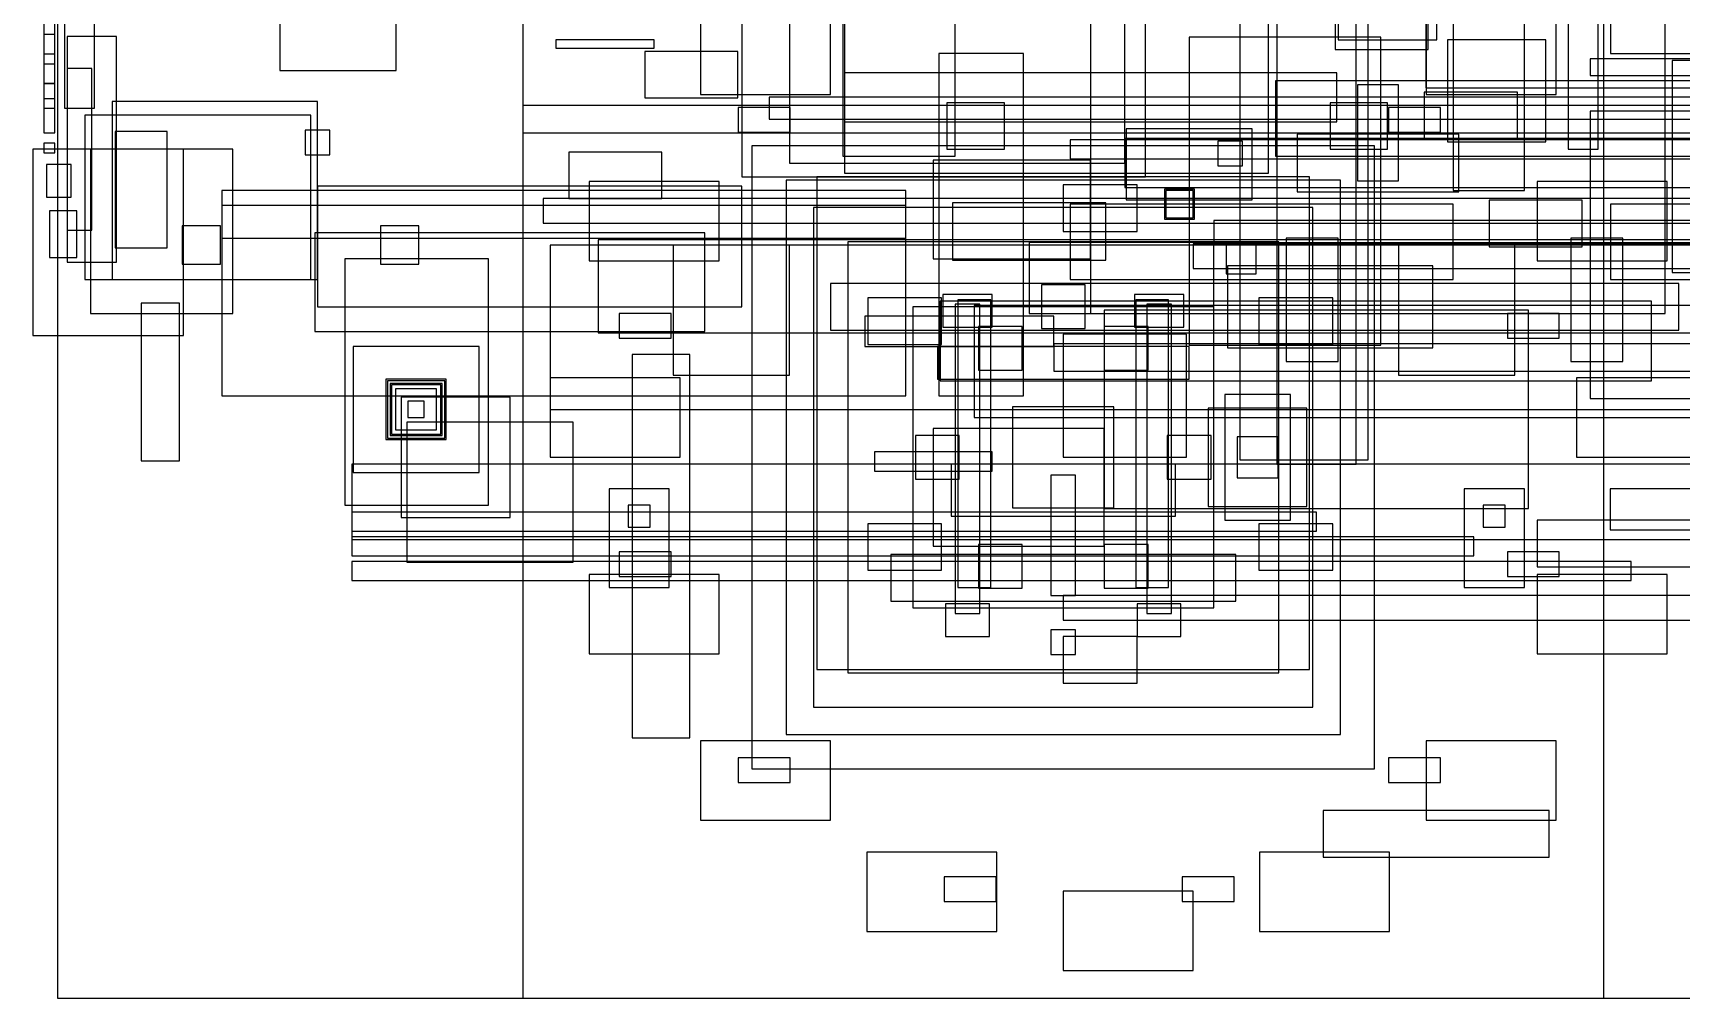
# Model space of a CAD drawing. Header units: millimetres. Extents: x -18 to 5970, y -985 to 4490.
# Drawn here: x -18 to 1186, y 2500 to 3205 of the extents above; entities that cross this region are included whole.
import ezdxf

# ---------------------------------------------------------------- set-up
doc = ezdxf.new("R2010")
doc.units = ezdxf.units.MM

msp = doc.modelspace()

# ---------------------------------------------------------------- linework, layer by layer
at = {"layer": 'AS_FITTED_ROUTES'}
for p, q in [((1104, 3400), (1104, 3120)), ((1126, 3120), (1126, 3400)), ((1440, 3158), (520, 3158)), ((520, 3158), (520, 3142)), ((2940, 3152), (340, 3152)), ((340, 3152), (340, 3132)), ((692, 3154), (650, 3154)), ((650, 3154), (650, 3120)), ((692, 3120), (692, 3154)), ((972, 3154), (930, 3154)), ((930, 3154), (930, 3120)), ((972, 3120), (972, 3154)), ((340, 3132), (2940, 3132)), ((520, 3142), (1440, 3142)), ((650, 3120), (692, 3120)), ((2980, 3127), (740, 3127)), ((740, 3127), (740, 3113)), ((3040, 3128), (780, 3128)), ((780, 3128), (780, 3092)), ((930, 3120), (972, 3120)), ((1104, 3120), (1126, 3120)), ((740, 3113), (2980, 3113)), ((780, 3092), (3040, 3092)), ((830, 3090), (810, 3090)), ((810, 3090), (810, 3070)), ((830, 3090), (810, 3090)), ((810, 3090), (810, 3070)), ((830, 3070), (830, 3090)), ((830, 3070), (830, 3090)), ((810, 3070), (830, 3070)), ((810, 3070), (830, 3070)), ((2930, 3051), (830, 3051)), ((830, 3051), (830, 3033)), ((830, 3033), (2930, 3033)), ((1648, 2978), (728, 2978)), ((728, 2978), (728, 2958)), ((728, 2958), (1648, 2958))]:
    msp.add_line(p, q, dxfattribs=at)
at = {"layer": 'BODY'}
for p, q in [((1135, 3970), (1135, 3190)), ((1000, 3320), (1000, 3165)), ((1000, 3320), (1000, 3165)), ((933.72, 3226.868), (933.72, 3192.868)), ((933.72, 3226.868), (933.72, 3192.868)), ((935.998, 3223.974), (935.998, 3200)), ((935.998, 3223.974), (935.998, 3200)), ((1001.72, 3192.868), (1001.72, 3226.868)), ((1001.72, 3192.868), (1001.72, 3226.868)), ((1007.998, 3200), (1007.998, 3223.974)), ((1007.998, 3200), (1007.998, 3223.974)), ((436.026, 3200), (364.026, 3200)), ((364.026, 3200), (364.026, 3193.998)), ((436.026, 3200), (364.026, 3200)), ((364.026, 3200), (364.026, 3193.998)), ((364.026, 3193.998), (436.026, 3193.998)), ((364.026, 3193.998), (436.026, 3193.998)), ((436.026, 3193.998), (436.026, 3200)), ((436.026, 3193.998), (436.026, 3200)), ((933.72, 3192.868), (1001.72, 3192.868)), ((933.72, 3192.868), (1001.72, 3192.868)), ((935.998, 3200), (1007.998, 3200)), ((935.998, 3200), (1007.998, 3200)), ((1087.74, 3200), (1015.74, 3200)), ((1015.74, 3200), (1015.74, 3125.5)), ((1087.74, 3200), (1015.74, 3200)), ((1015.74, 3200), (1015.74, 3125.5)), ((1087.74, 3125.5), (1087.74, 3200)), ((1087.74, 3125.5), (1087.74, 3200)), ((497.09, 3191.581), (429.09, 3191.581)), ((429.09, 3191.581), (429.09, 3157.581)), ((497.09, 3191.581), (429.09, 3191.581)), ((429.09, 3191.581), (429.09, 3157.581)), ((497.09, 3157.581), (497.09, 3191.581)), ((497.09, 3157.581), (497.09, 3191.581)), ((1250, 3186), (1120, 3186)), ((1120, 3186), (1120, 3174)), ((1250, 3186), (1120, 3186)), ((1120, 3186), (1120, 3174)), ((1135, 3190), (1215, 3190)), ((1232, 3185), (1180, 3185)), ((1180, 3185), (1180, 3030)), ((1232, 3185), (1180, 3185)), ((1180, 3185), (1180, 3030)), ((3440, 3170), (890, 3170)), ((890, 3170), (890, 3115)), ((1120, 3174), (1250, 3174)), ((1120, 3174), (1250, 3174)), ((429.09, 3157.581), (497.09, 3157.581)), ((429.09, 3157.581), (497.09, 3157.581)), ((1066.868, 3161.72), (998.868, 3161.72)), ((998.868, 3161.72), (998.868, 3127.72)), ((1066.868, 3161.72), (998.868, 3161.72)), ((998.868, 3161.72), (998.868, 3127.72)), ((1000, 3165), (3050, 3165)), ((1000, 3165), (3050, 3165)), ((1066.868, 3127.72), (1066.868, 3161.72)), ((1066.868, 3127.72), (1066.868, 3161.72)), ((998.868, 3127.72), (1066.868, 3127.72)), ((998.868, 3127.72), (1066.868, 3127.72)), ((1015.74, 3125.5), (1087.74, 3125.5)), ((1015.74, 3125.5), (1087.74, 3125.5)), ((441.642, 3118), (373.642, 3118)), ((373.642, 3118), (373.642, 3084)), ((441.642, 3118), (373.642, 3118)), ((373.642, 3118), (373.642, 3084)), ((441.642, 3084), (441.642, 3118)), ((441.642, 3084), (441.642, 3118)), ((890, 3115), (3440, 3115)), ((373.642, 3084), (441.642, 3084)), ((373.642, 3084), (441.642, 3084)), ((1114.32, 3082.746), (1046.32, 3082.746)), ((1046.32, 3082.746), (1046.32, 3048.746)), ((1114.32, 3082.746), (1046.32, 3082.746)), ((1046.32, 3082.746), (1046.32, 3048.746)), ((1114.32, 3048.746), (1114.32, 3082.746)), ((1114.32, 3048.746), (1114.32, 3082.746)), ((1046.32, 3048.746), (1114.32, 3048.746)), ((1046.32, 3048.746), (1114.32, 3048.746)), ((1180, 3030), (1232, 3030)), ((1180, 3030), (1232, 3030)), ((462, 2970), (420, 2970)), ((420, 2970), (420, 2690)), ((462, 2970), (420, 2970)), ((420, 2970), (420, 2690)), ((462, 2690), (462, 2970)), ((462, 2690), (462, 2970)), ((420, 2690), (462, 2690)), ((420, 2690), (462, 2690))]:
    msp.add_line(p, q, dxfattribs=at)
at = {"layer": 'BRAKE_SYSTEM'}
for p, q in [((967, 3202), (827, 3202)), ((827, 3202), (827, 2977)), ((967, 3202), (827, 3202)), ((827, 3202), (827, 2977)), ((967, 2977), (967, 3202)), ((967, 2977), (967, 3202)), ((873, 3135), (781, 3135)), ((781, 3135), (781, 3083)), ((873, 3135), (781, 3135)), ((781, 3135), (781, 3083)), ((873, 3083), (873, 3135)), ((873, 3083), (873, 3135)), ((866, 3126), (848, 3126)), ((848, 3126), (848, 3108)), ((866, 3126), (848, 3126)), ((848, 3126), (848, 3108)), ((866, 3108), (866, 3126)), ((866, 3108), (866, 3126)), ((848, 3108), (866, 3108)), ((848, 3108), (866, 3108)), ((937.5, 3097.5), (532.5, 3097.5)), ((532.5, 3097.5), (532.5, 2692.5)), ((937.5, 3097.5), (532.5, 3097.5)), ((532.5, 3097.5), (532.5, 2692.5)), ((937.5, 2692.5), (937.5, 3097.5)), ((937.5, 2692.5), (937.5, 3097.5)), ((2005, 3084), (355, 3084)), ((355, 3084), (355, 3066)), ((831, 3091), (809, 3091)), ((809, 3091), (809, 3069)), ((831, 3091), (809, 3091)), ((809, 3091), (809, 3069)), ((831, 3069), (831, 3091)), ((831, 3069), (831, 3091)), ((781, 3083), (873, 3083)), ((781, 3083), (873, 3083)), ((355, 3066), (2005, 3066)), ((809, 3069), (831, 3069)), ((809, 3069), (831, 3069)), ((827, 2977), (967, 2977)), ((827, 2977), (967, 2977)), ((532.5, 2692.5), (937.5, 2692.5)), ((532.5, 2692.5), (937.5, 2692.5))]:
    msp.add_line(p, q, dxfattribs=at)
at = {"layer": 'CHASSIS'}
for p, q in [((500, 3360), (500, 3100)), ((795, 3100), (795, 3360)), ((535, 3340), (535, 3110)), ((780, 3110), (780, 3340)), ((980, 3167), (950, 3167)), ((950, 3167), (950, 3097)), ((980, 3167), (950, 3167)), ((950, 3167), (950, 3097)), ((980, 3097), (980, 3167)), ((980, 3097), (980, 3167)), ((185, 3145), (20, 3145)), ((20, 3145), (20, 3025)), ((185, 3025), (185, 3145)), ((92, 3120), (-18, 3120)), ((-18, 3120), (-18, 2984)), ((128, 3120), (24, 3120)), ((24, 3120), (24, 3000)), ((128, 3120), (24, 3120)), ((24, 3120), (24, 3000)), ((92, 2984), (92, 3120)), ((128, 3000), (128, 3120)), ((128, 3000), (128, 3120)), ((1024, 3131), (906, 3131)), ((906, 3131), (906, 3089)), ((1024, 3131), (906, 3131)), ((906, 3131), (906, 3089)), ((1024, 3089), (1024, 3131)), ((1024, 3089), (1024, 3131)), ((535, 3110), (780, 3110)), ((500, 3100), (795, 3100)), ((950, 3097), (980, 3097)), ((950, 3097), (980, 3097)), ((620, 3090), (120, 3090)), ((120, 3090), (120, 2940)), ((620, 3090), (120, 3090)), ((120, 3090), (120, 2940)), ((500, 3093), (190, 3093)), ((190, 3093), (190, 3005)), ((500, 3093), (190, 3093)), ((190, 3093), (190, 3005)), ((500, 3005), (500, 3093)), ((500, 3005), (500, 3093)), ((620, 2940), (620, 3090)), ((620, 2940), (620, 3090)), ((906, 3089), (1024, 3089)), ((906, 3089), (1024, 3089)), ((620, 3079), (120, 3079)), ((120, 3079), (120, 3055)), ((620, 3079), (120, 3079)), ((120, 3079), (120, 3055)), ((620, 3055), (620, 3079)), ((620, 3055), (620, 3079)), ((766, 3081), (654, 3081)), ((654, 3081), (654, 3039)), ((766, 3081), (654, 3081)), ((654, 3081), (654, 3039)), ((1020, 3080), (740, 3080)), ((740, 3080), (740, 3025)), ((1020, 3080), (740, 3080)), ((740, 3080), (740, 3025)), ((766, 3039), (766, 3081)), ((766, 3039), (766, 3081)), ((1020, 3025), (1020, 3080)), ((1020, 3025), (1020, 3080)), ((1415, 3080), (1135, 3080)), ((1135, 3080), (1135, 3025)), ((1415, 3080), (1135, 3080)), ((1135, 3080), (1135, 3025)), ((119, 3064), (91, 3064)), ((91, 3064), (91, 3036)), ((119, 3064), (91, 3064)), ((91, 3064), (91, 3036)), ((119, 3036), (119, 3064)), ((119, 3036), (119, 3064)), ((264, 3064), (236, 3064)), ((236, 3064), (236, 3036)), ((264, 3064), (236, 3064)), ((236, 3064), (236, 3036)), ((264, 3036), (264, 3064)), ((264, 3036), (264, 3064)), ((120, 3055), (620, 3055)), ((120, 3055), (620, 3055)), ((473, 3059), (188, 3059)), ((188, 3059), (188, 2987)), ((473, 3059), (188, 3059)), ((188, 3059), (188, 2987)), ((3500, 3050), (360, 3050)), ((360, 3050), (360, 2930)), ((3500, 3050), (360, 3050)), ((360, 3050), (360, 2930)), ((535, 3050), (450, 3050)), ((450, 3050), (450, 2955)), ((473, 2987), (473, 3059)), ((473, 2987), (473, 3059)), ((535, 2955), (535, 3050)), ((845, 3052), (710, 3052)), ((710, 3052), (710, 3000)), ((845, 3052), (710, 3052)), ((710, 3052), (710, 3000)), ((845, 3000), (845, 3052)), ((845, 3000), (845, 3052)), ((936, 3055), (898, 3055)), ((898, 3055), (898, 2965)), ((936, 3055), (898, 3055)), ((898, 3055), (898, 2965)), ((936, 2965), (936, 3055)), ((936, 2965), (936, 3055)), ((1065, 3050), (980, 3050)), ((980, 3050), (980, 2955)), ((1065, 2955), (1065, 3050)), ((1144, 3055), (1106, 3055)), ((1106, 3055), (1106, 2965)), ((1144, 3055), (1106, 3055)), ((1106, 3055), (1106, 2965)), ((1144, 2965), (1144, 3055)), ((1144, 2965), (1144, 3055)), ((91, 3036), (119, 3036)), ((91, 3036), (119, 3036)), ((315, 3040), (210, 3040)), ((210, 3040), (210, 2860)), ((315, 3040), (210, 3040)), ((210, 3040), (210, 2860)), ((315, 3040), (210, 3040)), ((210, 3040), (210, 2860)), ((315, 3040), (210, 3040)), ((210, 3040), (210, 2860)), ((236, 3036), (264, 3036)), ((236, 3036), (264, 3036)), ((315, 2860), (315, 3040)), ((315, 2860), (315, 3040)), ((315, 2860), (315, 3040)), ((315, 2860), (315, 3040)), ((654, 3039), (766, 3039)), ((654, 3039), (766, 3039)), ((20, 3025), (185, 3025)), ((740, 3025), (1020, 3025)), ((740, 3025), (1020, 3025)), ((1135, 3025), (1415, 3025)), ((1135, 3025), (1415, 3025)), ((24, 3000), (128, 3000)), ((24, 3000), (128, 3000)), ((89, 3007.5), (61, 3007.5)), ((61, 3007.5), (61, 2892.5)), ((89, 3007.5), (61, 3007.5)), ((61, 3007.5), (61, 2892.5)), ((89, 2892.5), (89, 3007.5)), ((89, 2892.5), (89, 3007.5)), ((190, 3005), (500, 3005)), ((190, 3005), (500, 3005)), ((710, 3000), (845, 3000)), ((710, 3000), (845, 3000)), ((-18, 2984), (92, 2984)), ((188, 2987), (473, 2987)), ((188, 2987), (473, 2987)), ((898, 2965), (936, 2965)), ((898, 2965), (936, 2965)), ((1106, 2965), (1144, 2965)), ((1106, 2965), (1144, 2965)), ((284, 2952), (240, 2952)), ((240, 2952), (240, 2908)), ((284, 2952), (240, 2952)), ((240, 2952), (240, 2908)), ((284, 2908), (284, 2952)), ((284, 2908), (284, 2952)), ((450, 2955), (535, 2955)), ((980, 2955), (1065, 2955)), ((120, 2940), (620, 2940)), ((120, 2940), (620, 2940)), ((283, 2951), (241, 2951)), ((241, 2951), (241, 2909)), ((283, 2951), (241, 2951)), ((241, 2951), (241, 2909)), ((280, 2948), (244, 2948)), ((244, 2948), (244, 2912)), ((280, 2948), (244, 2948)), ((244, 2948), (244, 2912)), ((280, 2948), (244, 2948)), ((244, 2948), (244, 2912)), ((280, 2948), (244, 2948)), ((244, 2948), (244, 2912)), ((277, 2945), (247, 2945)), ((247, 2945), (247, 2915)), ((277, 2945), (247, 2945)), ((247, 2945), (247, 2915)), ((277, 2915), (277, 2945)), ((277, 2915), (277, 2945)), ((280, 2912), (280, 2948)), ((280, 2912), (280, 2948)), ((280, 2912), (280, 2948)), ((280, 2912), (280, 2948)), ((283, 2909), (283, 2951)), ((283, 2909), (283, 2951)), ((360, 2930), (3500, 2930)), ((360, 2930), (3500, 2930)), ((247, 2915), (277, 2915)), ((247, 2915), (277, 2915)), ((240, 2908), (284, 2908)), ((240, 2908), (284, 2908)), ((241, 2909), (283, 2909)), ((241, 2909), (283, 2909)), ((244, 2912), (280, 2912)), ((244, 2912), (280, 2912)), ((244, 2912), (280, 2912)), ((244, 2912), (280, 2912)), ((61, 2892.5), (89, 2892.5)), ((61, 2892.5), (89, 2892.5)), ((210, 2860), (315, 2860)), ((210, 2860), (315, 2860)), ((210, 2860), (315, 2860)), ((210, 2860), (315, 2860))]:
    msp.add_line(p, q, dxfattribs=at)
at = {"layer": 'DATUM'}
for p, q in [((935, 3176), (575, 3176)), ((575, 3176), (575, 3140)), ((935, 3140), (935, 3176)), ((199, 3134), (181, 3134)), ((181, 3134), (181, 3116)), ((199, 3116), (199, 3134)), ((575, 3140), (935, 3140)), ((181, 3116), (199, 3116)), ((268, 2936), (256, 2936)), ((256, 2936), (256, 2924)), ((268, 2936), (256, 2936)), ((256, 2936), (256, 2924)), ((268, 2924), (268, 2936)), ((268, 2924), (268, 2936)), ((256, 2924), (268, 2924)), ((256, 2924), (268, 2924)), ((765, 2916), (640, 2916)), ((640, 2916), (640, 2830)), ((765, 2830), (765, 2916)), ((683, 2899), (597, 2899)), ((597, 2899), (597, 2885)), ((683, 2885), (683, 2899)), ((597, 2885), (683, 2885)), ((640, 2830), (765, 2830)), ((3020, 2794), (735, 2794)), ((735, 2794), (735, 2776)), ((3020, 2794), (735, 2794)), ((735, 2794), (735, 2776)), ((735, 2776), (3020, 2776)), ((735, 2776), (3020, 2776)), ((744, 2769), (726, 2769)), ((726, 2769), (726, 2751)), ((744, 2751), (744, 2769)), ((726, 2751), (744, 2751))]:
    msp.add_line(p, q, dxfattribs=at)
at = {"layer": 'ENGINE_BAY'}
for p, q in [((574, 3575), (574, 3115)), ((656, 3115), (656, 3575)), ((162.5, 3262.5), (162.5, 3177.5)), ((247.5, 3177.5), (247.5, 3262.5)), ((575, 3257.5), (575, 3102.5)), ((885, 3102.5), (885, 3257.5)), ((162.5, 3177.5), (247.5, 3177.5)), ((574, 3115), (656, 3115)), ((575, 3102.5), (885, 3102.5))]:
    msp.add_line(p, q, dxfattribs=at)
at = {"layer": 'EXHAUST'}
for p, q in [((1020, 3225), (1020, 3090)), ((1072, 3090), (1072, 3225)), ((1020, 3090), (1072, 3090)), ((1345, 3054), (395, 3054)), ((395, 3054), (395, 2986)), ((395, 2986), (1345, 2986))]:
    msp.add_line(p, q, dxfattribs=at)
at = {"layer": 'FRONT_DETAIL'}
for p, q in [((5, 3320), (5, 3150)), ((27, 3150), (27, 3320)), ((-10, 3222), (-10, 3150)), ((-2, 3150), (-2, 3222)), ((-2, 3204), (-10, 3204)), ((-10, 3204), (-10, 3168)), ((-2, 3204), (-10, 3204)), ((-10, 3204), (-10, 3168)), ((-2, 3204), (-10, 3204)), ((-10, 3204), (-10, 3168)), ((-2, 3204), (-10, 3204)), ((-10, 3204), (-10, 3168)), ((-2, 3204), (-10, 3204)), ((-10, 3204), (-10, 3168)), ((-2, 3204), (-10, 3204)), ((-10, 3204), (-10, 3168)), ((-2, 3204), (-10, 3204)), ((-10, 3204), (-10, 3168)), ((-2, 3204), (-10, 3204)), ((-10, 3204), (-10, 3168)), ((-2, 3204), (-10, 3204)), ((-10, 3204), (-10, 3168)), ((-2, 3168), (-2, 3204)), ((-2, 3168), (-2, 3204)), ((-2, 3168), (-2, 3204)), ((-2, 3168), (-2, 3204)), ((-2, 3168), (-2, 3204)), ((-2, 3168), (-2, 3204)), ((-2, 3168), (-2, 3204)), ((-2, 3168), (-2, 3204)), ((-2, 3168), (-2, 3204)), ((43, 3202.5), (7, 3202.5)), ((7, 3202.5), (7, 3037.5)), ((43, 3202.5), (7, 3202.5)), ((7, 3202.5), (7, 3037.5)), ((43, 3037.5), (43, 3202.5)), ((43, 3037.5), (43, 3202.5)), ((-2, 3189.5), (-10, 3189.5)), ((-10, 3189.5), (-10, 3182.5)), ((-2, 3189.5), (-10, 3189.5)), ((-10, 3189.5), (-10, 3182.5)), ((-2, 3189.5), (-10, 3189.5)), ((-10, 3189.5), (-10, 3182.5)), ((-2, 3189.5), (-10, 3189.5)), ((-10, 3189.5), (-10, 3182.5)), ((-10, 3182.5), (-2, 3182.5)), ((-10, 3182.5), (-2, 3182.5)), ((-10, 3182.5), (-2, 3182.5)), ((-10, 3182.5), (-2, 3182.5)), ((-2, 3182.5), (-2, 3189.5)), ((-2, 3182.5), (-2, 3189.5)), ((-2, 3182.5), (-2, 3189.5)), ((-2, 3182.5), (-2, 3189.5)), ((-10, 3168), (-2, 3168)), ((-2, 3168), (-10, 3168)), ((-10, 3168), (-10, 3132)), ((-10, 3168), (-2, 3168)), ((-2, 3168), (-10, 3168)), ((-10, 3168), (-10, 3132)), ((-10, 3168), (-2, 3168)), ((-2, 3168), (-10, 3168)), ((-10, 3168), (-10, 3132)), ((-10, 3168), (-2, 3168)), ((-2, 3168), (-10, 3168)), ((-10, 3168), (-10, 3132)), ((-10, 3168), (-2, 3168)), ((-2, 3168), (-10, 3168)), ((-10, 3168), (-10, 3132)), ((-10, 3168), (-2, 3168)), ((-10, 3168), (-2, 3168)), ((-2, 3168), (-10, 3168)), ((-10, 3168), (-10, 3132)), ((-10, 3168), (-2, 3168)), ((-2, 3168), (-10, 3168)), ((-10, 3168), (-10, 3132)), ((-10, 3168), (-2, 3168)), ((-2, 3168), (-10, 3168)), ((-10, 3168), (-10, 3132)), ((-2, 3132), (-2, 3168)), ((-2, 3132), (-2, 3168)), ((-2, 3132), (-2, 3168)), ((-2, 3132), (-2, 3168)), ((-2, 3132), (-2, 3168)), ((-2, 3132), (-2, 3168)), ((-2, 3132), (-2, 3168)), ((-2, 3132), (-2, 3168)), ((25, 3179), (7, 3179)), ((7, 3179), (7, 3061)), ((25, 3179), (7, 3179)), ((7, 3179), (7, 3061)), ((25, 3061), (25, 3179)), ((25, 3061), (25, 3179)), ((-2, 3157), (-10, 3157)), ((-10, 3157), (-10, 3150)), ((-2, 3157), (-10, 3157)), ((-10, 3157), (-10, 3150)), ((-2, 3157), (-10, 3157)), ((-10, 3157), (-10, 3150)), ((-2, 3157), (-10, 3157)), ((-10, 3157), (-10, 3150)), ((-2, 3157), (-10, 3157)), ((-10, 3157), (-10, 3150)), ((-2, 3150), (-2, 3157)), ((-2, 3150), (-2, 3157)), ((-2, 3150), (-2, 3157)), ((-2, 3150), (-2, 3157)), ((-2, 3150), (-2, 3157)), ((-10, 3150), (-2, 3150)), ((-10, 3150), (-2, 3150)), ((-10, 3150), (-2, 3150)), ((-10, 3150), (-2, 3150)), ((-10, 3150), (-2, 3150)), ((-10, 3150), (-2, 3150)), ((5, 3150), (27, 3150)), ((190, 3155), (40, 3155)), ((40, 3155), (40, 3025)), ((190, 3155), (40, 3155)), ((40, 3155), (40, 3025)), ((190, 3025), (190, 3155)), ((190, 3025), (190, 3155)), ((-10, 3132), (-2, 3132)), ((-10, 3132), (-2, 3132)), ((-10, 3132), (-2, 3132)), ((-10, 3132), (-2, 3132)), ((-10, 3132), (-2, 3132)), ((-10, 3132), (-2, 3132)), ((-10, 3132), (-2, 3132)), ((-10, 3132), (-2, 3132)), ((80, 3133), (42, 3133)), ((42, 3133), (42, 3048)), ((80, 3133), (42, 3133)), ((42, 3133), (42, 3048)), ((80, 3048), (80, 3133)), ((80, 3048), (80, 3133)), ((-2, 3124.5), (-10, 3124.5)), ((-10, 3124.5), (-10, 3117.5)), ((-2, 3124.5), (-10, 3124.5)), ((-10, 3124.5), (-10, 3117.5)), ((-2, 3124.5), (-10, 3124.5)), ((-10, 3124.5), (-10, 3117.5)), ((-2, 3124.5), (-10, 3124.5)), ((-10, 3124.5), (-10, 3117.5)), ((-2, 3117.5), (-2, 3124.5)), ((-2, 3117.5), (-2, 3124.5)), ((-2, 3117.5), (-2, 3124.5)), ((-2, 3117.5), (-2, 3124.5)), ((-10, 3117.5), (-2, 3117.5)), ((-10, 3117.5), (-2, 3117.5)), ((-10, 3117.5), (-2, 3117.5)), ((-10, 3117.5), (-2, 3117.5)), ((10, 3109), (-8, 3109)), ((-8, 3109), (-8, 3085)), ((10, 3109), (-8, 3109)), ((-8, 3109), (-8, 3085)), ((10, 3085), (10, 3109)), ((10, 3085), (10, 3109)), ((-8, 3085), (10, 3085)), ((-8, 3085), (10, 3085)), ((14, 3075), (-6, 3075)), ((-6, 3075), (-6, 3041)), ((14, 3075), (-6, 3075)), ((-6, 3075), (-6, 3041)), ((14, 3075), (-6, 3075)), ((-6, 3075), (-6, 3041)), ((14, 3075), (-6, 3075)), ((-6, 3075), (-6, 3041)), ((14, 3041), (14, 3075)), ((14, 3041), (14, 3075)), ((14, 3041), (14, 3075)), ((14, 3041), (14, 3075)), ((7, 3061), (25, 3061)), ((7, 3061), (25, 3061)), ((42, 3048), (80, 3048)), ((42, 3048), (80, 3048)), ((-6, 3041), (14, 3041)), ((-6, 3041), (14, 3041)), ((-6, 3041), (14, 3041)), ((-6, 3041), (14, 3041)), ((7, 3037.5), (43, 3037.5)), ((7, 3037.5), (43, 3037.5)), ((40, 3025), (190, 3025)), ((40, 3025), (190, 3025))]:
    msp.add_line(p, q, dxfattribs=at)
at = {"layer": 'FUEL_SYSTEM'}
for p, q in [((2915, 3068), (845, 3068)), ((845, 3068), (845, 3052)), ((845, 3052), (2915, 3052))]:
    msp.add_line(p, q, dxfattribs=at)
at = {"layer": 'MECHANICAL_CLEARANCE'}
for p, q in [((755, 3250), (755, 3000)), ((755, 3250), (755, 3000)), ((1175, 3000), (1175, 3250)), ((1175, 3000), (1175, 3250)), ((2100, 3148), (1120, 3148)), ((1120, 3148), (1120, 2938)), ((755, 3000), (1175, 3000)), ((755, 3000), (1175, 3000)), ((1120, 2938), (2100, 2938))]:
    msp.add_line(p, q, dxfattribs=at)
at = {"layer": 'OVERALL'}
for p, q in [((0, 4450), (0, 2500)), ((0, 2500), (3840, 2500))]:
    msp.add_line(p, q, dxfattribs=at)
at = {"layer": 'RUNNING_GEAR'}
for p, q in [((864.14, 3356.901), (864.14, 2893.099)), ((864.14, 3356.901), (864.14, 2893.099)), ((891, 3350), (891, 2890)), ((891, 3350), (891, 2890)), ((949, 2890), (949, 3350)), ((949, 2890), (949, 3350)), ((957.86, 2893.099), (957.86, 3356.901)), ((957.86, 2893.099), (957.86, 3356.901)), ((340, 3290), (340, 2500)), ((340, 3290), (340, 2500)), ((1130, 2500), (1130, 3290)), ((1130, 2500), (1130, 3290)), ((469.835, 3218.165), (469.835, 3160.165)), ((469.835, 3218.165), (469.835, 3160.165)), ((564.835, 3160.165), (564.835, 3218.165)), ((564.835, 3160.165), (564.835, 3218.165)), ((1000.165, 3218.165), (1000.165, 3160.165)), ((1000.165, 3218.165), (1000.165, 3160.165)), ((1095.165, 3160.165), (1095.165, 3218.165)), ((1095.165, 3160.165), (1095.165, 3218.165)), ((706, 3190), (644, 3190)), ((644, 3190), (644, 2940)), ((706, 2940), (706, 3190)), ((469.835, 3160.165), (564.835, 3160.165)), ((469.835, 3160.165), (564.835, 3160.165)), ((1000.165, 3160.165), (1095.165, 3160.165)), ((1000.165, 3160.165), (1095.165, 3160.165)), ((535.412, 3150.588), (497.412, 3150.588)), ((497.412, 3150.588), (497.412, 3132.588)), ((535.412, 3150.588), (497.412, 3150.588)), ((497.412, 3150.588), (497.412, 3132.588)), ((535.412, 3132.588), (535.412, 3150.588)), ((535.412, 3132.588), (535.412, 3150.588)), ((1010.588, 3150.588), (972.588, 3150.588)), ((972.588, 3150.588), (972.588, 3132.588)), ((1010.588, 3150.588), (972.588, 3150.588)), ((972.588, 3150.588), (972.588, 3132.588)), ((1010.588, 3132.588), (1010.588, 3150.588)), ((1010.588, 3132.588), (1010.588, 3150.588)), ((497.412, 3132.588), (535.412, 3132.588)), ((497.412, 3132.588), (535.412, 3132.588)), ((972.588, 3132.588), (1010.588, 3132.588)), ((972.588, 3132.588), (1010.588, 3132.588)), ((962.5, 3122.5), (507.5, 3122.5)), ((507.5, 3122.5), (507.5, 2667.5)), ((962.5, 3122.5), (507.5, 3122.5)), ((507.5, 3122.5), (507.5, 2667.5)), ((962.5, 2667.5), (962.5, 3122.5)), ((962.5, 2667.5), (962.5, 3122.5)), ((755, 3112), (640, 3112)), ((640, 3112), (640, 3040)), ((755, 3112), (640, 3112)), ((640, 3112), (640, 3040)), ((755, 3040), (755, 3112)), ((755, 3040), (755, 3112)), ((483.545, 3096.506), (388.545, 3096.506)), ((388.545, 3096.506), (388.545, 3038.506)), ((483.545, 3096.506), (388.545, 3096.506)), ((388.545, 3096.506), (388.545, 3038.506)), ((483.545, 3038.506), (483.545, 3096.506)), ((483.545, 3038.506), (483.545, 3096.506)), ((915, 3100), (555, 3100)), ((555, 3100), (555, 2740)), ((915, 2740), (915, 3100)), ((1176.455, 3096.506), (1081.455, 3096.506)), ((1081.455, 3096.506), (1081.455, 3038.506)), ((1176.455, 3096.506), (1081.455, 3096.506)), ((1081.455, 3096.506), (1081.455, 3038.506)), ((1176.455, 3038.506), (1176.455, 3096.506)), ((1176.455, 3038.506), (1176.455, 3096.506)), ((789, 3094), (735, 3094)), ((735, 3094), (735, 3060)), ((789, 3094), (735, 3094)), ((735, 3094), (735, 3060)), ((789, 3060), (789, 3094)), ((789, 3060), (789, 3094)), ((917.5, 3077.5), (552.5, 3077.5)), ((552.5, 3077.5), (552.5, 2712.5)), ((917.5, 3077.5), (552.5, 3077.5)), ((552.5, 3077.5), (552.5, 2712.5)), ((917.5, 2712.5), (917.5, 3077.5)), ((917.5, 2712.5), (917.5, 3077.5)), ((735, 3060), (789, 3060)), ((735, 3060), (789, 3060)), ((892.5, 3052.5), (577.5, 3052.5)), ((577.5, 3052.5), (577.5, 2737.5)), ((892.5, 3052.5), (577.5, 3052.5)), ((577.5, 3052.5), (577.5, 2737.5)), ((876, 3051), (854, 3051)), ((854, 3051), (854, 3029)), ((876, 3051), (854, 3051)), ((854, 3051), (854, 3029)), ((876, 3029), (876, 3051)), ((876, 3029), (876, 3051)), ((892.5, 2737.5), (892.5, 3052.5)), ((892.5, 2737.5), (892.5, 3052.5)), ((388.545, 3038.506), (483.545, 3038.506)), ((388.545, 3038.506), (483.545, 3038.506)), ((640, 3040), (755, 3040)), ((640, 3040), (755, 3040)), ((1081.455, 3038.506), (1176.455, 3038.506)), ((1081.455, 3038.506), (1176.455, 3038.506)), ((854, 3029), (876, 3029)), ((854, 3029), (876, 3029)), ((1005, 3035), (855, 3035)), ((855, 3035), (855, 2975)), ((1005, 3035), (855, 3035)), ((855, 3035), (855, 2975)), ((1005, 2975), (1005, 3035)), ((1005, 2975), (1005, 3035)), ((1185, 3022), (565, 3022)), ((565, 3022), (565, 2988)), ((646.106, 3011.5), (592.106, 3011.5)), ((592.106, 3011.5), (592.106, 2977.5)), ((646.106, 3011.5), (592.106, 3011.5)), ((592.106, 3011.5), (592.106, 2977.5)), ((646.106, 2977.5), (646.106, 3011.5)), ((646.106, 2977.5), (646.106, 3011.5)), ((683, 3014), (647, 3014)), ((647, 3014), (647, 2990)), ((683, 3014), (647, 3014)), ((647, 3014), (647, 2990)), ((683, 2990), (683, 3014)), ((683, 2990), (683, 3014)), ((751, 3021), (719, 3021)), ((719, 3021), (719, 2989)), ((751, 2989), (751, 3021)), ((823, 3014), (787, 3014)), ((787, 3014), (787, 2990)), ((823, 3014), (787, 3014)), ((787, 3014), (787, 2990)), ((823, 2990), (823, 3014)), ((823, 2990), (823, 3014)), ((931.894, 3011.5), (877.894, 3011.5)), ((877.894, 3011.5), (877.894, 2977.5)), ((931.894, 3011.5), (877.894, 3011.5)), ((877.894, 3011.5), (877.894, 2977.5)), ((931.894, 2977.5), (931.894, 3011.5)), ((931.894, 2977.5), (931.894, 3011.5)), ((1185, 2988), (1185, 3022)), ((448.449, 2999.963), (410.449, 2999.963)), ((410.449, 2999.963), (410.449, 2981.963)), ((448.449, 2999.963), (410.449, 2999.963)), ((410.449, 2999.963), (410.449, 2981.963)), ((448.449, 2981.963), (448.449, 2999.963)), ((448.449, 2981.963), (448.449, 2999.963)), ((845, 3005), (625, 3005)), ((625, 3005), (625, 2785)), ((845, 3005), (625, 3005)), ((625, 3005), (625, 2785)), ((1165, 3009), (645, 3009)), ((645, 3009), (645, 2951)), ((674, 3007), (656, 3007)), ((656, 3007), (656, 2781)), ((674, 3007), (656, 3007)), ((656, 3007), (656, 2781)), ((674, 3007), (656, 3007)), ((656, 3007), (656, 2781)), ((674, 3007), (656, 3007)), ((656, 3007), (656, 2781)), ((682, 3010), (658, 3010)), ((658, 3010), (658, 2800)), ((682, 3010), (658, 3010)), ((658, 3010), (658, 2800)), ((1570, 3006), (670, 3006)), ((670, 3006), (670, 2924)), ((674, 2781), (674, 3007)), ((674, 2781), (674, 3007)), ((674, 2781), (674, 3007)), ((674, 2781), (674, 3007)), ((682, 2800), (682, 3010)), ((682, 2800), (682, 3010)), ((1075, 3002.5), (765, 3002.5)), ((765, 3002.5), (765, 2857.5)), ((812, 3010), (788, 3010)), ((788, 3010), (788, 2800)), ((812, 3010), (788, 3010)), ((788, 3010), (788, 2800)), ((814, 3007), (796, 3007)), ((796, 3007), (796, 2781)), ((814, 3007), (796, 3007)), ((796, 3007), (796, 2781)), ((814, 3007), (796, 3007)), ((796, 3007), (796, 2781)), ((814, 3007), (796, 3007)), ((796, 3007), (796, 2781)), ((812, 2800), (812, 3010)), ((812, 2800), (812, 3010)), ((814, 2781), (814, 3007)), ((814, 2781), (814, 3007)), ((814, 2781), (814, 3007)), ((814, 2781), (814, 3007)), ((845, 2785), (845, 3005)), ((845, 2785), (845, 3005)), ((1097.551, 2999.963), (1059.551, 2999.963)), ((1059.551, 2999.963), (1059.551, 2981.963)), ((1097.551, 2999.963), (1059.551, 2999.963)), ((1059.551, 2999.963), (1059.551, 2981.963)), ((1075, 2857.5), (1075, 3002.5)), ((1097.551, 2981.963), (1097.551, 2999.963)), ((1097.551, 2981.963), (1097.551, 2999.963)), ((1165, 2951), (1165, 3009)), ((565, 2988), (1185, 2988)), ((728, 2998), (590, 2998)), ((590, 2998), (590, 2976)), ((728, 2998), (590, 2998)), ((590, 2998), (590, 2976)), ((647, 2990), (683, 2990)), ((647, 2990), (683, 2990)), ((705, 2990.674), (673, 2990.674)), ((673, 2990.674), (673, 2958.674)), ((705, 2990.674), (673, 2990.674)), ((673, 2990.674), (673, 2958.674)), ((705, 2958.674), (705, 2990.674)), ((705, 2958.674), (705, 2990.674)), ((719, 2989), (751, 2989)), ((728, 2976), (728, 2998)), ((728, 2976), (728, 2998)), ((797, 2990.674), (765, 2990.674)), ((765, 2990.674), (765, 2958.674)), ((797, 2990.674), (765, 2990.674)), ((765, 2990.674), (765, 2958.674)), ((787, 2990), (823, 2990)), ((787, 2990), (823, 2990)), ((797, 2958.674), (797, 2990.674)), ((797, 2958.674), (797, 2990.674)), ((308, 2976), (216, 2976)), ((216, 2976), (216, 2884)), ((308, 2976), (216, 2976)), ((216, 2976), (216, 2884)), ((308, 2884), (308, 2976)), ((308, 2884), (308, 2976)), ((410.449, 2981.963), (448.449, 2981.963)), ((410.449, 2981.963), (448.449, 2981.963)), ((590, 2976), (728, 2976)), ((590, 2976), (728, 2976)), ((592.106, 2977.5), (646.106, 2977.5)), ((592.106, 2977.5), (646.106, 2977.5)), ((827, 2976), (643, 2976)), ((643, 2976), (643, 2952)), ((827, 2976), (643, 2976)), ((643, 2976), (643, 2952)), ((825, 2985), (735, 2985)), ((735, 2985), (735, 2895)), ((825, 2895), (825, 2985)), ((827, 2952), (827, 2976)), ((827, 2952), (827, 2976)), ((877.894, 2977.5), (931.894, 2977.5)), ((877.894, 2977.5), (931.894, 2977.5)), ((1059.551, 2981.963), (1097.551, 2981.963)), ((1059.551, 2981.963), (1097.551, 2981.963)), ((855, 2975), (1005, 2975)), ((855, 2975), (1005, 2975)), ((455, 2953), (360, 2953)), ((360, 2953), (360, 2895)), ((455, 2953), (360, 2953)), ((360, 2953), (360, 2895)), ((455, 2895), (455, 2953)), ((455, 2895), (455, 2953)), ((643, 2952), (827, 2952)), ((643, 2952), (827, 2952)), ((673, 2958.674), (705, 2958.674)), ((673, 2958.674), (705, 2958.674)), ((765, 2958.674), (797, 2958.674)), ((765, 2958.674), (797, 2958.674)), ((1205, 2953), (1110, 2953)), ((1110, 2953), (1110, 2895)), ((1205, 2953), (1110, 2953)), ((1110, 2953), (1110, 2895)), ((281, 2949), (243, 2949)), ((243, 2949), (243, 2911)), ((281, 2949), (243, 2949)), ((243, 2949), (243, 2911)), ((281, 2911), (281, 2949)), ((281, 2911), (281, 2949)), ((644, 2940), (706, 2940)), ((645, 2951), (1165, 2951)), ((901, 2941), (853, 2941)), ((853, 2941), (853, 2849)), ((901, 2941), (853, 2941)), ((853, 2941), (853, 2849)), ((901, 2941), (853, 2941)), ((853, 2941), (853, 2849)), ((901, 2941), (853, 2941)), ((853, 2941), (853, 2849)), ((901, 2849), (901, 2941)), ((901, 2849), (901, 2941)), ((901, 2849), (901, 2941)), ((901, 2849), (901, 2941)), ((330.78, 2938.932), (251.22, 2938.932)), ((251.22, 2938.932), (251.22, 2851.068)), ((330.78, 2938.932), (251.22, 2938.932)), ((251.22, 2938.932), (251.22, 2851.068)), ((330.78, 2851.068), (330.78, 2938.932)), ((330.78, 2851.068), (330.78, 2938.932)), ((772, 2932), (698, 2932)), ((698, 2932), (698, 2858)), ((772, 2932), (698, 2932)), ((698, 2932), (698, 2858)), ((772, 2858), (772, 2932)), ((772, 2858), (772, 2932)), ((913, 2931), (841, 2931)), ((841, 2931), (841, 2859)), ((913, 2931), (841, 2931)), ((841, 2931), (841, 2859)), ((913, 2859), (913, 2931)), ((913, 2859), (913, 2931)), ((376.803, 2920.644), (255.197, 2920.644)), ((255.197, 2920.644), (255.197, 2818.356)), ((376.803, 2920.644), (255.197, 2920.644)), ((255.197, 2920.644), (255.197, 2818.356)), ((376.803, 2818.356), (376.803, 2920.644)), ((376.803, 2818.356), (376.803, 2920.644)), ((670, 2924), (1570, 2924)), ((243, 2911), (281, 2911)), ((243, 2911), (281, 2911)), ((659, 2911), (627, 2911)), ((627, 2911), (627, 2879)), ((659, 2911), (627, 2911)), ((627, 2911), (627, 2879)), ((659, 2879), (659, 2911)), ((659, 2879), (659, 2911)), ((843, 2911), (811, 2911)), ((811, 2911), (811, 2879)), ((843, 2911), (811, 2911)), ((811, 2911), (811, 2879)), ((843, 2879), (843, 2911)), ((843, 2879), (843, 2911)), ((892, 2910), (862, 2910)), ((862, 2910), (862, 2880)), ((892, 2910), (862, 2910)), ((862, 2910), (862, 2880)), ((892, 2880), (892, 2910)), ((892, 2880), (892, 2910)), ((360, 2895), (455, 2895)), ((360, 2895), (455, 2895)), ((735, 2895), (825, 2895)), ((864.14, 2893.099), (957.86, 2893.099)), ((864.14, 2893.099), (957.86, 2893.099)), ((1110, 2895), (1205, 2895)), ((1110, 2895), (1205, 2895)), ((1265, 2890), (215, 2890)), ((215, 2890), (215, 2835)), ((1265, 2890), (215, 2890)), ((215, 2890), (215, 2835)), ((216, 2884), (308, 2884)), ((216, 2884), (308, 2884)), ((627, 2879), (659, 2879)), ((627, 2879), (659, 2879)), ((817, 2890), (653, 2890)), ((653, 2890), (653, 2852)), ((817, 2890), (653, 2890)), ((653, 2890), (653, 2852)), ((744, 2882), (726, 2882)), ((726, 2882), (726, 2794)), ((744, 2882), (726, 2882)), ((726, 2882), (726, 2794)), ((744, 2794), (744, 2882)), ((744, 2794), (744, 2882)), ((811, 2879), (843, 2879)), ((811, 2879), (843, 2879)), ((817, 2852), (817, 2890)), ((817, 2852), (817, 2890)), ((862, 2880), (892, 2880)), ((862, 2880), (892, 2880)), ((891, 2890), (949, 2890)), ((891, 2890), (949, 2890)), ((447, 2872), (403, 2872)), ((403, 2872), (403, 2800)), ((447, 2872), (403, 2872)), ((403, 2872), (403, 2800)), ((447, 2800), (447, 2872)), ((447, 2800), (447, 2872)), ((1072, 2872), (1028, 2872)), ((1028, 2872), (1028, 2800)), ((1072, 2872), (1028, 2872)), ((1028, 2872), (1028, 2800)), ((1072, 2800), (1072, 2872)), ((1072, 2800), (1072, 2872)), ((1261.222, 2871.998), (1134.778, 2871.998)), ((1134.778, 2871.998), (1134.778, 2842.002)), ((1261.222, 2871.998), (1134.778, 2871.998)), ((1134.778, 2871.998), (1134.778, 2842.002)), ((920, 2855), (215, 2855)), ((215, 2855), (215, 2841)), ((920, 2855), (215, 2855)), ((215, 2855), (215, 2841)), ((433, 2860), (417, 2860)), ((417, 2860), (417, 2844)), ((433, 2860), (417, 2860)), ((417, 2860), (417, 2844)), ((433, 2844), (433, 2860)), ((433, 2844), (433, 2860)), ((698, 2858), (772, 2858)), ((698, 2858), (772, 2858)), ((765, 2857.5), (1075, 2857.5)), ((841, 2859), (913, 2859)), ((841, 2859), (913, 2859)), ((920, 2841), (920, 2855)), ((920, 2841), (920, 2855)), ((1058, 2860), (1042, 2860)), ((1042, 2860), (1042, 2844)), ((1058, 2860), (1042, 2860)), ((1042, 2860), (1042, 2844)), ((1058, 2844), (1058, 2860)), ((1058, 2844), (1058, 2860)), ((251.22, 2851.068), (330.78, 2851.068)), ((251.22, 2851.068), (330.78, 2851.068)), ((417, 2844), (433, 2844)), ((417, 2844), (433, 2844)), ((646.106, 2846.5), (592.106, 2846.5)), ((592.106, 2846.5), (592.106, 2812.5)), ((646.106, 2846.5), (592.106, 2846.5)), ((592.106, 2846.5), (592.106, 2812.5)), ((646.106, 2812.5), (646.106, 2846.5)), ((646.106, 2812.5), (646.106, 2846.5)), ((653, 2852), (817, 2852)), ((653, 2852), (817, 2852)), ((853, 2849), (901, 2849)), ((853, 2849), (901, 2849)), ((853, 2849), (901, 2849)), ((853, 2849), (901, 2849)), ((931.894, 2846.5), (877.894, 2846.5)), ((877.894, 2846.5), (877.894, 2812.5)), ((931.894, 2846.5), (877.894, 2846.5)), ((877.894, 2846.5), (877.894, 2812.5)), ((931.894, 2812.5), (931.894, 2846.5)), ((931.894, 2812.5), (931.894, 2846.5)), ((1042, 2844), (1058, 2844)), ((1042, 2844), (1058, 2844)), ((1261.736, 2848.975), (1081.264, 2848.975)), ((1081.264, 2848.975), (1081.264, 2815.025)), ((1261.736, 2848.975), (1081.264, 2848.975)), ((1081.264, 2848.975), (1081.264, 2815.025)), ((215, 2841), (920, 2841)), ((215, 2841), (920, 2841)), ((1035, 2837), (215, 2837)), ((215, 2837), (215, 2823)), ((1035, 2837), (215, 2837)), ((215, 2837), (215, 2823)), ((215, 2835), (1265, 2835)), ((215, 2835), (1265, 2835)), ((705, 2831.326), (673, 2831.326)), ((673, 2831.326), (673, 2799.326)), ((705, 2831.326), (673, 2831.326)), ((673, 2831.326), (673, 2799.326)), ((705, 2799.326), (705, 2831.326)), ((705, 2799.326), (705, 2831.326)), ((797, 2831.326), (765, 2831.326)), ((765, 2831.326), (765, 2799.326)), ((797, 2831.326), (765, 2831.326)), ((765, 2831.326), (765, 2799.326)), ((797, 2799.326), (797, 2831.326)), ((797, 2799.326), (797, 2831.326)), ((1035, 2823), (1035, 2837)), ((1035, 2823), (1035, 2837)), ((1134.778, 2842.002), (1261.222, 2842.002)), ((1134.778, 2842.002), (1261.222, 2842.002)), ((215, 2823), (1035, 2823)), ((215, 2823), (1035, 2823)), ((1150, 2819), (215, 2819)), ((215, 2819), (215, 2805)), ((1150, 2819), (215, 2819)), ((215, 2819), (215, 2805)), ((448.449, 2826.037), (410.449, 2826.037)), ((410.449, 2826.037), (410.449, 2808.037)), ((448.449, 2826.037), (410.449, 2826.037)), ((410.449, 2826.037), (410.449, 2808.037)), ((448.449, 2808.037), (448.449, 2826.037)), ((448.449, 2808.037), (448.449, 2826.037)), ((861, 2824), (609, 2824)), ((609, 2824), (609, 2790)), ((861, 2824), (609, 2824)), ((609, 2824), (609, 2790)), ((861, 2790), (861, 2824)), ((861, 2790), (861, 2824)), ((1097.551, 2826.037), (1059.551, 2826.037)), ((1059.551, 2826.037), (1059.551, 2808.037)), ((1097.551, 2826.037), (1059.551, 2826.037)), ((1059.551, 2826.037), (1059.551, 2808.037)), ((1097.551, 2808.037), (1097.551, 2826.037)), ((1097.551, 2808.037), (1097.551, 2826.037)), ((1150, 2805), (1150, 2819)), ((1150, 2805), (1150, 2819)), ((255.197, 2818.356), (376.803, 2818.356)), ((255.197, 2818.356), (376.803, 2818.356)), ((483.545, 2809.494), (388.545, 2809.494)), ((388.545, 2809.494), (388.545, 2751.494)), ((483.545, 2809.494), (388.545, 2809.494)), ((388.545, 2809.494), (388.545, 2751.494)), ((410.449, 2808.037), (448.449, 2808.037)), ((410.449, 2808.037), (448.449, 2808.037)), ((483.545, 2751.494), (483.545, 2809.494)), ((483.545, 2751.494), (483.545, 2809.494)), ((592.106, 2812.5), (646.106, 2812.5)), ((592.106, 2812.5), (646.106, 2812.5)), ((877.894, 2812.5), (931.894, 2812.5)), ((877.894, 2812.5), (931.894, 2812.5)), ((1059.551, 2808.037), (1097.551, 2808.037)), ((1059.551, 2808.037), (1097.551, 2808.037)), ((1081.264, 2815.025), (1261.736, 2815.025)), ((1081.264, 2815.025), (1261.736, 2815.025)), ((1176.455, 2809.494), (1081.455, 2809.494)), ((1081.455, 2809.494), (1081.455, 2751.494)), ((1176.455, 2809.494), (1081.455, 2809.494)), ((1081.455, 2809.494), (1081.455, 2751.494)), ((1176.455, 2751.494), (1176.455, 2809.494)), ((1176.455, 2751.494), (1176.455, 2809.494)), ((215, 2805), (1150, 2805)), ((215, 2805), (1150, 2805)), ((403, 2800), (447, 2800)), ((403, 2800), (447, 2800)), ((658, 2800), (682, 2800)), ((658, 2800), (682, 2800)), ((673, 2799.326), (705, 2799.326)), ((673, 2799.326), (705, 2799.326)), ((765, 2799.326), (797, 2799.326)), ((765, 2799.326), (797, 2799.326)), ((788, 2800), (812, 2800)), ((788, 2800), (812, 2800)), ((1028, 2800), (1072, 2800)), ((1028, 2800), (1072, 2800)), ((609, 2790), (861, 2790)), ((609, 2790), (861, 2790)), ((625, 2785), (845, 2785)), ((625, 2785), (845, 2785)), ((681, 2788), (649, 2788)), ((649, 2788), (649, 2764)), ((681, 2788), (649, 2788)), ((649, 2788), (649, 2764)), ((681, 2788), (649, 2788)), ((649, 2788), (649, 2764)), ((681, 2788), (649, 2788)), ((649, 2788), (649, 2764)), ((681, 2764), (681, 2788)), ((681, 2764), (681, 2788)), ((681, 2764), (681, 2788)), ((681, 2764), (681, 2788)), ((726, 2794), (744, 2794)), ((726, 2794), (744, 2794)), ((821, 2788), (789, 2788)), ((789, 2788), (789, 2764)), ((821, 2788), (789, 2788)), ((789, 2788), (789, 2764)), ((821, 2788), (789, 2788)), ((789, 2788), (789, 2764)), ((821, 2788), (789, 2788)), ((789, 2788), (789, 2764)), ((821, 2764), (821, 2788)), ((821, 2764), (821, 2788)), ((821, 2764), (821, 2788)), ((821, 2764), (821, 2788)), ((656, 2781), (674, 2781)), ((656, 2781), (674, 2781)), ((656, 2781), (674, 2781)), ((656, 2781), (674, 2781)), ((796, 2781), (814, 2781)), ((796, 2781), (814, 2781)), ((796, 2781), (814, 2781)), ((796, 2781), (814, 2781)), ((649, 2764), (681, 2764)), ((649, 2764), (681, 2764)), ((649, 2764), (681, 2764)), ((649, 2764), (681, 2764)), ((789, 2764), (735, 2764)), ((735, 2764), (735, 2730)), ((789, 2764), (735, 2764)), ((735, 2764), (735, 2730)), ((789, 2764), (821, 2764)), ((789, 2764), (821, 2764)), ((789, 2764), (821, 2764)), ((789, 2764), (821, 2764)), ((789, 2730), (789, 2764)), ((789, 2730), (789, 2764)), ((388.545, 2751.494), (483.545, 2751.494)), ((388.545, 2751.494), (483.545, 2751.494)), ((1081.455, 2751.494), (1176.455, 2751.494)), ((1081.455, 2751.494), (1176.455, 2751.494)), ((555, 2740), (915, 2740)), ((577.5, 2737.5), (892.5, 2737.5)), ((577.5, 2737.5), (892.5, 2737.5)), ((735, 2730), (789, 2730)), ((735, 2730), (789, 2730)), ((552.5, 2712.5), (917.5, 2712.5)), ((552.5, 2712.5), (917.5, 2712.5)), ((564.835, 2687.835), (469.835, 2687.835)), ((469.835, 2687.835), (469.835, 2629.835)), ((564.835, 2687.835), (469.835, 2687.835)), ((469.835, 2687.835), (469.835, 2629.835)), ((564.835, 2629.835), (564.835, 2687.835)), ((564.835, 2629.835), (564.835, 2687.835)), ((1095.165, 2687.835), (1000.165, 2687.835)), ((1000.165, 2687.835), (1000.165, 2629.835)), ((1095.165, 2687.835), (1000.165, 2687.835)), ((1000.165, 2687.835), (1000.165, 2629.835)), ((1095.165, 2629.835), (1095.165, 2687.835)), ((1095.165, 2629.835), (1095.165, 2687.835)), ((535.412, 2675.412), (497.412, 2675.412)), ((497.412, 2675.412), (497.412, 2657.412)), ((535.412, 2675.412), (497.412, 2675.412)), ((497.412, 2675.412), (497.412, 2657.412)), ((535.412, 2657.412), (535.412, 2675.412)), ((535.412, 2657.412), (535.412, 2675.412)), ((1010.588, 2675.412), (972.588, 2675.412)), ((972.588, 2675.412), (972.588, 2657.412)), ((1010.588, 2675.412), (972.588, 2675.412)), ((972.588, 2675.412), (972.588, 2657.412)), ((1010.588, 2657.412), (1010.588, 2675.412)), ((1010.588, 2657.412), (1010.588, 2675.412)), ((507.5, 2667.5), (962.5, 2667.5)), ((507.5, 2667.5), (962.5, 2667.5)), ((497.412, 2657.412), (535.412, 2657.412)), ((497.412, 2657.412), (535.412, 2657.412)), ((972.588, 2657.412), (1010.588, 2657.412)), ((972.588, 2657.412), (1010.588, 2657.412)), ((469.835, 2629.835), (564.835, 2629.835)), ((469.835, 2629.835), (564.835, 2629.835)), ((1090, 2637), (925, 2637)), ((925, 2637), (925, 2603)), ((1090, 2637), (925, 2637)), ((925, 2637), (925, 2603)), ((1000.165, 2629.835), (1095.165, 2629.835)), ((1000.165, 2629.835), (1095.165, 2629.835)), ((1090, 2603), (1090, 2637)), ((1090, 2603), (1090, 2637)), ((686.494, 2606.545), (591.494, 2606.545)), ((591.494, 2606.545), (591.494, 2548.545)), ((686.494, 2606.545), (591.494, 2606.545)), ((591.494, 2606.545), (591.494, 2548.545)), ((686.494, 2548.545), (686.494, 2606.545)), ((686.494, 2548.545), (686.494, 2606.545)), ((973.506, 2606.545), (878.506, 2606.545)), ((878.506, 2606.545), (878.506, 2548.545)), ((973.506, 2606.545), (878.506, 2606.545)), ((878.506, 2606.545), (878.506, 2548.545)), ((925, 2603), (1090, 2603)), ((925, 2603), (1090, 2603)), ((973.506, 2548.545), (973.506, 2606.545)), ((973.506, 2548.545), (973.506, 2606.545)), ((686.037, 2588.449), (648.037, 2588.449)), ((648.037, 2588.449), (648.037, 2570.449)), ((686.037, 2588.449), (648.037, 2588.449)), ((648.037, 2588.449), (648.037, 2570.449)), ((686.037, 2570.449), (686.037, 2588.449)), ((686.037, 2570.449), (686.037, 2588.449)), ((830, 2578), (735, 2578)), ((735, 2578), (735, 2520)), ((830, 2578), (735, 2578)), ((735, 2578), (735, 2520)), ((859.963, 2588.449), (821.963, 2588.449)), ((821.963, 2588.449), (821.963, 2570.449)), ((859.963, 2588.449), (821.963, 2588.449)), ((821.963, 2588.449), (821.963, 2570.449)), ((830, 2520), (830, 2578)), ((830, 2520), (830, 2578)), ((859.963, 2570.449), (859.963, 2588.449)), ((859.963, 2570.449), (859.963, 2588.449)), ((648.037, 2570.449), (686.037, 2570.449)), ((648.037, 2570.449), (686.037, 2570.449)), ((821.963, 2570.449), (859.963, 2570.449)), ((821.963, 2570.449), (859.963, 2570.449)), ((591.494, 2548.545), (686.494, 2548.545)), ((591.494, 2548.545), (686.494, 2548.545)), ((878.506, 2548.545), (973.506, 2548.545)), ((878.506, 2548.545), (973.506, 2548.545)), ((735, 2520), (830, 2520)), ((735, 2520), (830, 2520)), ((340, 2500), (1130, 2500)), ((340, 2500), (1130, 2500))]:
    msp.add_line(p, q, dxfattribs=at)

doc.saveas('drawing.dxf')
